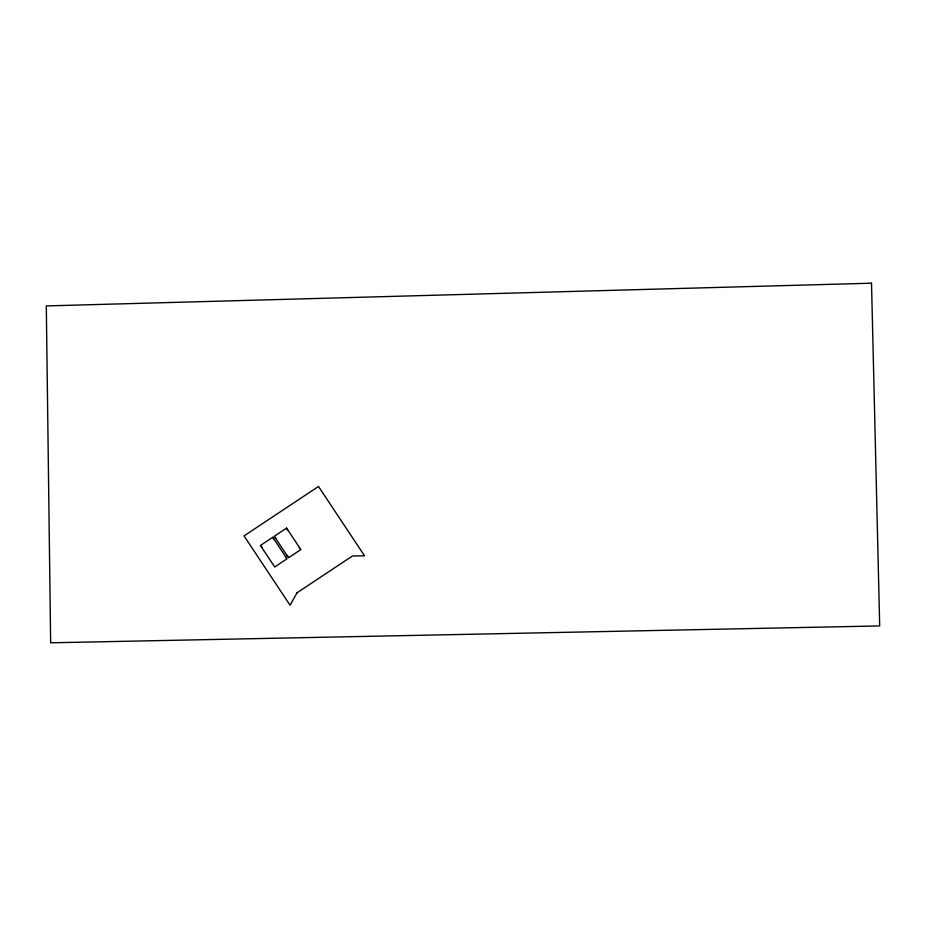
<?xml version="1.0" encoding="UTF-8"?>
<svg xmlns="http://www.w3.org/2000/svg" width="926" height="926" viewBox="0 0 926 926"><rect width="100%" height="100%" fill="white"/><g stroke="black" fill="none" stroke-linecap="round" stroke-linejoin="round"><path stroke-width="1.39" d="M287.072 529.278L287.778 530.343M299.248 547.625L299.955 548.678M275.161 537.196L275.855 538.249M287.338 555.542L288.032 556.595M273.239 538.457L273.946 539.522M285.416 556.804L286.122 557.869M261.329 546.375L262.023 547.428M297.026 592.802L290.081 605.257L244.036 535.899L318.509 486.463L364.555 555.832L352.493 555.97L297.026 592.802M272.742 537.277L260.426 545.449L274.709 566.967L287.025 558.783L272.742 537.277M286.574 528.098L274.258 536.27L288.53 557.776L300.846 549.604L286.574 528.098M871.516 283.194L46.3 305.916L50.652 642.806L879.7 625.93L871.516 283.194"/></g></svg>
